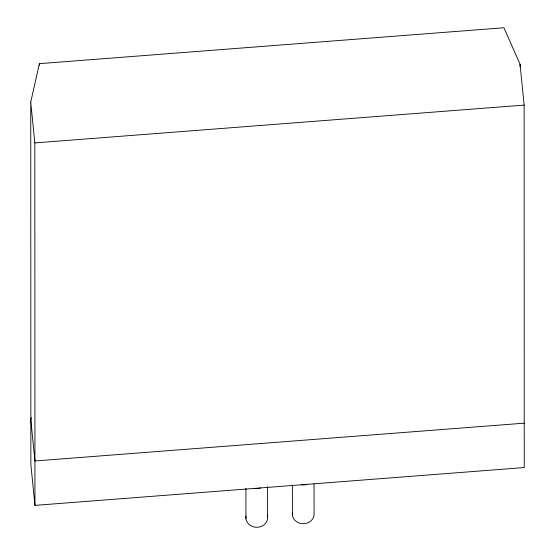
<?xml version="1.0" encoding="UTF-8"?>
<svg xmlns="http://www.w3.org/2000/svg" width="555" height="555" viewBox="0 0 555 555"><rect width="100%" height="100%" fill="white"/><g stroke="black" fill="none" stroke-linecap="round" stroke-linejoin="round"><path stroke-width="0.83" d="M31.344 417.617L30.858 420.121L34.937 460.976L524.232 423.167M30.747 102.058L39.398 63.652L503.926 27.75L520.049 64.241L524.128 105.096L524.253 467.56L34.951 505.376L30.872 464.521L30.747 102.058L34.826 142.912L34.951 505.376M34.826 142.912L524.128 105.096M520.049 64.241L520.049 66.843M314.054 484.002L314.068 513.292A10.878 9.567 0 0 1 302.752 523.691A10.878 9.567 0 0 1 292.513 512.466M292.374 485.68L292.388 514.964M267.6 486.735L267.614 516.878M245.927 488.407L245.934 518.557M39.398 63.652L39.398 65.386M306.936 484.355A10.878 9.567 0 0 1 301.33 484.792M260.482 487.949A10.878 9.567 0 0 1 254.877 488.379M267.281 515.234A10.878 9.567 0 0 1 257.249 527.278A10.878 9.567 0 0 1 246.059 516.06"/></g></svg>
